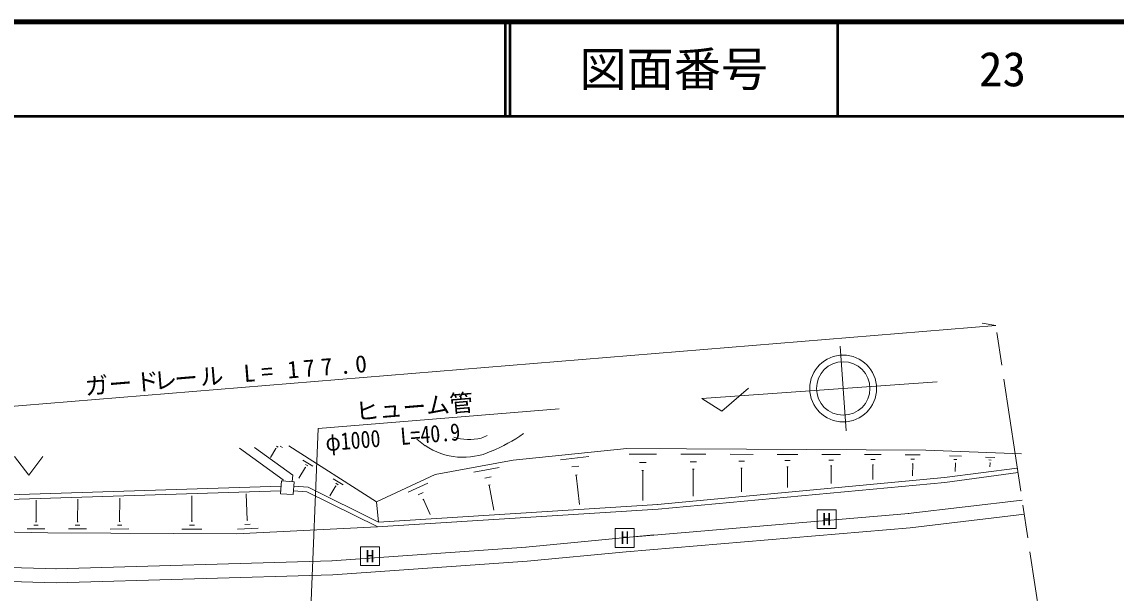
# Model space of a CAD drawing. Units: millimetres, scale not verified. Extents: x 40000 to 680000, y 20000 to 380000.
# Drawn here: x 457472 to 573548, y 319421 to 380000 of the extents above; entities that cross this region are included whole.
import ezdxf
from ezdxf.enums import TextEntityAlignment as Align

# ---------------------------------------------------------------- set-up
doc = ezdxf.new("R2010")
doc.units = ezdxf.units.MM
doc.header["$LTSCALE"] = 1000
doc.linetypes.add('CHAIN', pattern=[18.5, 12, -1.5, 3.5, -1.5])
for name, color, linetype, lineweight in [('M-BGD', 7, 'Continuous', 13), ('M-BMK', 2, 'CHAIN', 13), ('M-BMK-SRVR', 3, 'Continuous', 13), ('M-STR-HTXT', 7, 'Continuous', 13), ('M-STR-STRC', 7, 'Continuous', 13), ('M-TTL', 2, 'Continuous', 140), ('M-TTL-LINE', 7, 'Continuous', 50)]:
    doc.layers.add(name, color=color, linetype=linetype, lineweight=lineweight)
doc.layers.add('M-TTL-TXT', color=7, linetype='Continuous')
doc.styles.add('ＭＳ ゴシック', font='')
doc.styles.get('ＭＳ ゴシック').set_extended_font_data('MS Gothic')

msp = doc.modelspace()

# ---------------------------------------------------------------- linework, layer by layer
at = {"layer": 'M-BGD'}
for p, q in [((480571, 334789), (485179, 331448)), ((482163, 334870), (486210, 331939)), ((484426, 334762), (483836, 333810)), ((484396, 334782), (484456, 334742)), ((484486, 334992), (484656, 334882)), ((484876, 335012), (485127, 334852)), ((485797, 335053), (495083, 329112)), ((509589, 333528), (521633, 334768)), ((521633, 334768), (553354, 334591)), ((553354, 334591), (563527, 334208)), ((456701, 333921), (458204, 331919)), ((458204, 331919), (459705, 333923)), ((487280, 333522), (488352, 332872)), ((501319, 332000), (509589, 333528)), ((517599, 333904), (514595, 333572)), ((524798, 334160), (521884, 334168)), ((523707, 333288), (522976, 333287)), ((530034, 334143), (527371, 334152)), ((529034, 333352), (528363, 333351)), ((535031, 334137), (532598, 334145)), ((534110, 333405), (533509, 333405)), ((539787, 334120), (537584, 334129)), ((538956, 333469), (538406, 333469)), ((544323, 334114), (542340, 334122)), ((543572, 333522), (543082, 333522)), ((548638, 334107), (546866, 334105)), ((547978, 333576), (547527, 333575)), ((552764, 334090), (551182, 334099)), ((552173, 333619), (551773, 333618)), ((552023, 333148), (551923, 333148)), ((551973, 333148), (551964, 331856)), ((557159, 333953), (555888, 333992)), ((556669, 333582), (556349, 333592)), ((556539, 333201), (556459, 333211)), ((556499, 333211), (556460, 332310)), ((560684, 333815), (559703, 333854)), ((560304, 333534), (560063, 333544)), ((560204, 333244), (560144, 333254)), ((560174, 333244), (560154, 332803)), ((487551, 332771), (486841, 331609)), ((487521, 332791), (487581, 332751)), ((487551, 333062), (487821, 332902)), ((495083, 329112), (501319, 332000)), ((508107, 332746), (505404, 332243)), ((516568, 332882), (515817, 332802)), ((523427, 332407), (523247, 332416)), ((523337, 332416), (523329, 329232)), ((528784, 332551), (528614, 332550)), ((528694, 332550), (528696, 329687)), ((533890, 332684), (533730, 332684)), ((533810, 332684), (533802, 330161)), ((538747, 332808), (538616, 332808)), ((538676, 332808), (538678, 330615)), ((543382, 332921), (543262, 332921)), ((543322, 332921), (543324, 331049)), ((547808, 333035), (547698, 333035)), ((547748, 333035), (547749, 331473)), ((563068, 332685), (555329, 331668)), ((563148, 332195), (555389, 331168)), ((484920, 329966), (485009, 331328)), ((486351, 331239), (485009, 331328)), ((485179, 331448), (485169, 331318)), ((486210, 331939), (486160, 331248)), ((486262, 329867), (486351, 331239)), ((490506, 331542), (491558, 330892)), ((490766, 331091), (491037, 330921)), ((500519, 331078), (498447, 330116)), ((507247, 331744), (506566, 331623)), ((507148, 330893), (506977, 330853)), ((507057, 330873), (507550, 328230)), ((516389, 331951), (516198, 331931)), ((516288, 331941), (516631, 328807)), ((555349, 331668), (524912, 328833)), ((555389, 331168), (524952, 328332)), ((484969, 330767), (446721, 329538)), ((484940, 330256), (446722, 329037)), ((475500, 327045), (475498, 329749)), ((481387, 327150), (481255, 329943)), ((484920, 329966), (486262, 329867)), ((486291, 330257), (487713, 330168)), ((486321, 330758), (487853, 330659)), ((487713, 330168), (495215, 326449)), ((487853, 330659), (495315, 326959)), ((490777, 330791), (490127, 329749)), ((490737, 330811), (490807, 330771)), ((500029, 330097), (499509, 329856)), ((458979, 326994), (458987, 329276)), ((463384, 326997), (463393, 329390)), ((467840, 327010), (467848, 329503)), ((495083, 329112), (495315, 326959)), ((495315, 326959), (524922, 328833)), ((500120, 329386), (499990, 329326)), ((500060, 329356), (500792, 327774)), ((551506, 327851), (563581, 329281)), ((495155, 326449), (524952, 328332)), ((551556, 327851), (522431, 325387)), ((551688, 326359), (563812, 327790)), ((460231, 325803), (423504, 326668)), ((458048, 326252), (459900, 326243)), ((458749, 326623), (459209, 326623)), ((458919, 326993), (459039, 326994)), ((462424, 326235), (464336, 326226)), ((463134, 326616), (463615, 326616)), ((463324, 326997), (463434, 326997)), ((466849, 326218), (468832, 326220)), ((467600, 326619), (468091, 326610)), ((467780, 327010), (467910, 327010)), ((474449, 326204), (476562, 326205)), ((475240, 326625), (475770, 326625)), ((475440, 327045), (475570, 327045)), ((495155, 326449), (480247, 325707)), ((480337, 326218), (482529, 326319)), ((481137, 326689), (481688, 326719)), ((481327, 327140), (481457, 327150)), ((551688, 326359), (521561, 323804)), ((480247, 325707), (460231, 325803)), ((524494, 325599), (510947, 324297)), ((510977, 324307), (490342, 322851)), ((421243, 323142), (461165, 321999)), ((461075, 321999), (490402, 322851)), ((511088, 322805), (490443, 321349)), ((521561, 323804), (511088, 322805)), ((421204, 321640), (461116, 320507)), ((461116, 320507), (490443, 321349))]:
    msp.add_line(p, q, dxfattribs=at)
for centre, radius, start, end in [((504897, 341215), 5507, 252.94228, 283.62713), ((500284, 350884), 16141, 291.49133, 293.95696), ((500816, 350353), 17142, 292.14412, 305.1425), ((504297, 341034), 7209, 235.94466, 294.34776)]:
    msp.add_arc(centre, radius, start, end, dxfattribs=at)
at = {"layer": 'M-BMK'}
msp.add_line((566197, 311941), (560794, 347793), dxfattribs=at)
at = {"layer": 'M-BMK-SRVR'}
for p, q in [((544912, 336617), (544274, 345598)), ((554580, 341831), (529610, 340061)), ((531713, 338701), (534535, 341166)), ((529610, 340061), (531713, 338701))]:
    msp.add_line(p, q, dxfattribs=at)
for radius in [3544, 2834]:
    msp.add_circle((544598, 341123), radius, dxfattribs=at)
at = {"layer": 'M-STR-HTXT'}
for p, q in [((386041, 333450), (560794, 347793)), ((559322, 348052), (560794, 347793)), ((488910, 336868), (514451, 338958)), ((487749, 308340), (488910, 336868)), ((499384, 335744), (500266, 335053))]:
    msp.add_line(p, q, dxfattribs=at)
at = {"layer": 'M-STR-STRC'}
for p, q in [((541834, 328264), (543836, 328266)), ((541835, 326262), (541834, 328264)), ((543836, 328266), (543838, 326263)), ((520418, 326267), (522420, 326268)), ((520419, 324264), (520418, 326267)), ((522420, 326268), (522422, 324265)), ((543838, 326263), (541835, 326262)), ((493395, 324335), (495397, 324336)), ((493396, 322332), (493395, 324335)), ((495397, 324336), (495399, 322334)), ((522422, 324265), (520419, 324264)), ((495399, 322334), (493396, 322332))]:
    msp.add_line(p, q, dxfattribs=at)
at = {"layer": 'M-TTL'}
msp.add_line((680000, 380000), (40000, 380000), dxfattribs=at)
at = {"layer": 'M-TTL-LINE'}
for p, q in [((508747, 380000), (508747, 370000)), ((509247, 380000), (509247, 370000)), ((543997, 380000), (543997, 370000)), ((40000, 370000), (680000, 370000))]:
    msp.add_line(p, q, dxfattribs=at)

# ---------------------------------------------------------------- texts
at = {"layer": 'M-STR-HTXT', "style": 'ＭＳ ゴシック'}
for s, p in [('L', (481107, 341248)), ('1', (485742, 341631)), ('7', (487425, 341773)), ('7', (489297, 341924)), ('0', (492941, 342217)), ('ガ', (464266, 339874)), ('ド', (469643, 340308)), ('レ', (471565, 340470)), ('ー', (473768, 340652)), ('ル', (476481, 340874)), ('=', (482979, 341399)), ('.', (491259, 342086)), ('ー', (466789, 340076)), ('ヒューム管', (492985, 337201))]:
    msp.add_text(s, height=1833, rotation=4.69, dxfattribs=at).set_placement(p, align=Align.BOTTOM_LEFT)
at = {"layer": 'M-STR-HTXT', "style": 'ＭＳ ゴシック', "width": 0.85}
msp.add_text('φ1000\u3000L=40.9', height=1833, rotation=4.69, dxfattribs=at).set_placement((489793, 333924), align=Align.BOTTOM_LEFT)
at = {"layer": 'M-STR-STRC', "style": 'ＭＳ ゴシック'}
for p in [(542839, 327258), (521435, 325296), (494400, 323346)]:
    msp.add_text('H', height=1320, rotation=0.041, dxfattribs=at).set_placement(p, align=Align.MIDDLE_CENTER)
at = {"layer": 'M-TTL-TXT', "style": 'ＭＳ ゴシック'}
for s, p in [('図面番号', (526622, 375000)), ('23', (561497, 375000))]:
    msp.add_text(s, height=3666, dxfattribs=at).set_placement(p, align=Align.MIDDLE_CENTER)

doc.saveas('drawing.dxf')
